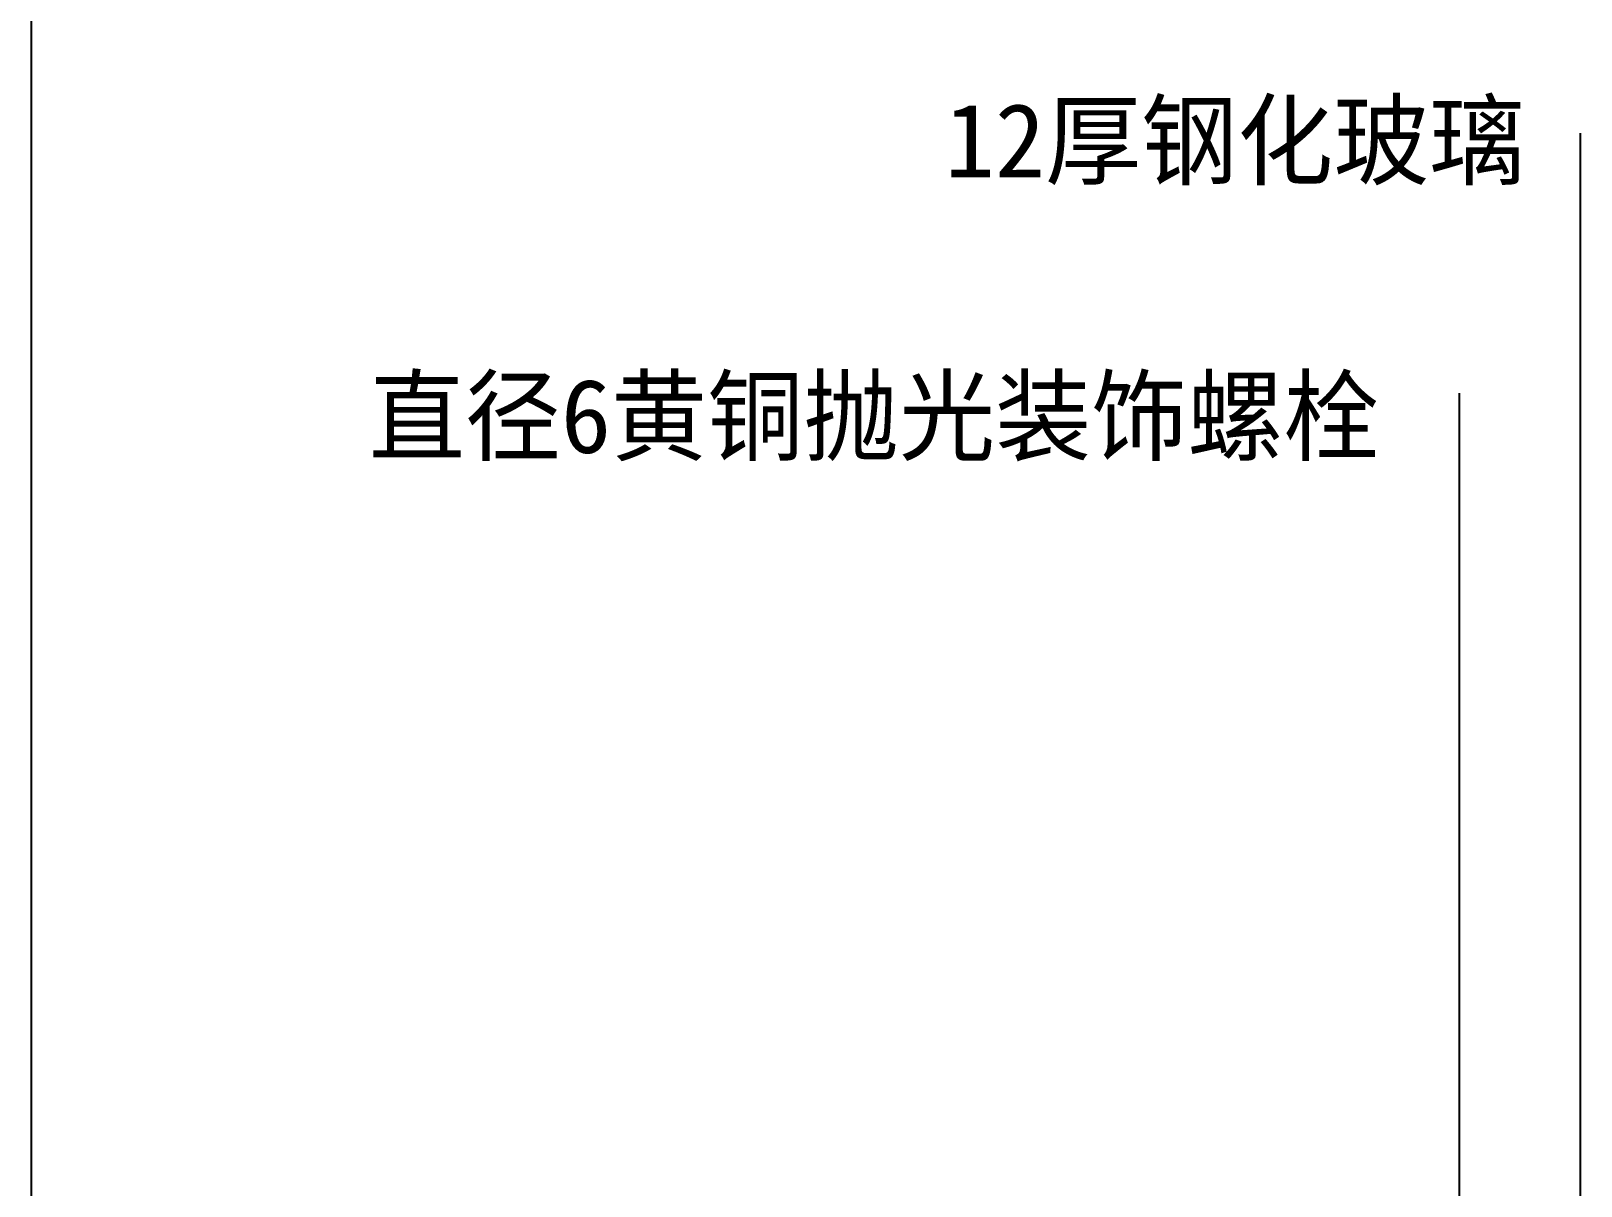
# Model space of a CAD drawing. Header units: metres. Extents: x 0 to 5442, y 0 to 7067.
# Drawn here: x 0 to 1259, y 3454 to 4393 of the extents above; entities that cross this region are included whole.
import ezdxf

# ---------------------------------------------------------------- set-up
doc = ezdxf.new("R2010")
doc.units = ezdxf.units.M
doc.layers.add('DIM', color=3, linetype='Continuous')
doc.layers.add('TEXT', color=3, linetype='Continuous')
doc.dimstyles.get("Standard").update_dxf_attribs({"dimtxt": 2.5, "dimasz": 2.5, "dimexe": 1.25, "dimexo": 0.625, "dimtad": 1, "dimcen": 2.5, "dimazin": 3, "dimtfac": 1, "dimtmove": 0, "dimatfit": 3})

# ---------------------------------------------------------------- blocks, each defined once
blk = doc.blocks.new('*D38')
for p, q in [((-0.25, 6323.09), (-0.5, 6323.09)), ((0, 0), (0, 6323.09)), ((0, 0), (0, 6323.09)), ((0, 6323.09), (0, 6323.09)), ((0.25, 6323.09), (0.5, 6323.09))]:
    blk.add_line(p, q)
at = {"layer": 'Defpoints'}
for p in [(0, 6323.09), (0, 0), (0, 0)]:
    blk.add_point(p, dxfattribs=at)
at = {"layer": 'DIM', "insert": (0, 6324.215), "char_height": 1, "attachment_point": 5}
blk.add_mtext('0', dxfattribs=at)

msp = doc.modelspace()

# ---------------------------------------------------------------- texts
at = {"layer": 'TEXT'}
for s, p in [('12厚钢化玻璃', (741.67, 4273.61)), ('直径6黄铜抛光装饰螺栓', (273.92, 4049.6))]:
    msp.add_text(s, height=60, dxfattribs=at).set_placement(p)

# ---------------------------------------------------------------- dimensions: what is measured, and where the dimension line sits
at = {"layer": 'DIM'}
dim = msp.add_linear_dim(base=(0, 6323.09), p1=(0, 0), p2=(0, 0), dimstyle='Standard', dxfattribs=at)
dim.commit()
dim.dimension.update_dxf_attribs({"geometry": '*D38', "text_midpoint": (0, 6324.215)})

# ---------------------------------------------------------------- leaders
for points in [[(1258.17, 2591.28), (1258.17, 4309.35)], [(1160.01, 3161.31), (1160.01, 4098.16)]]:
    msp.add_leader(points, dimstyle='Standard', dxfattribs=at)

doc.saveas('drawing.dxf')
